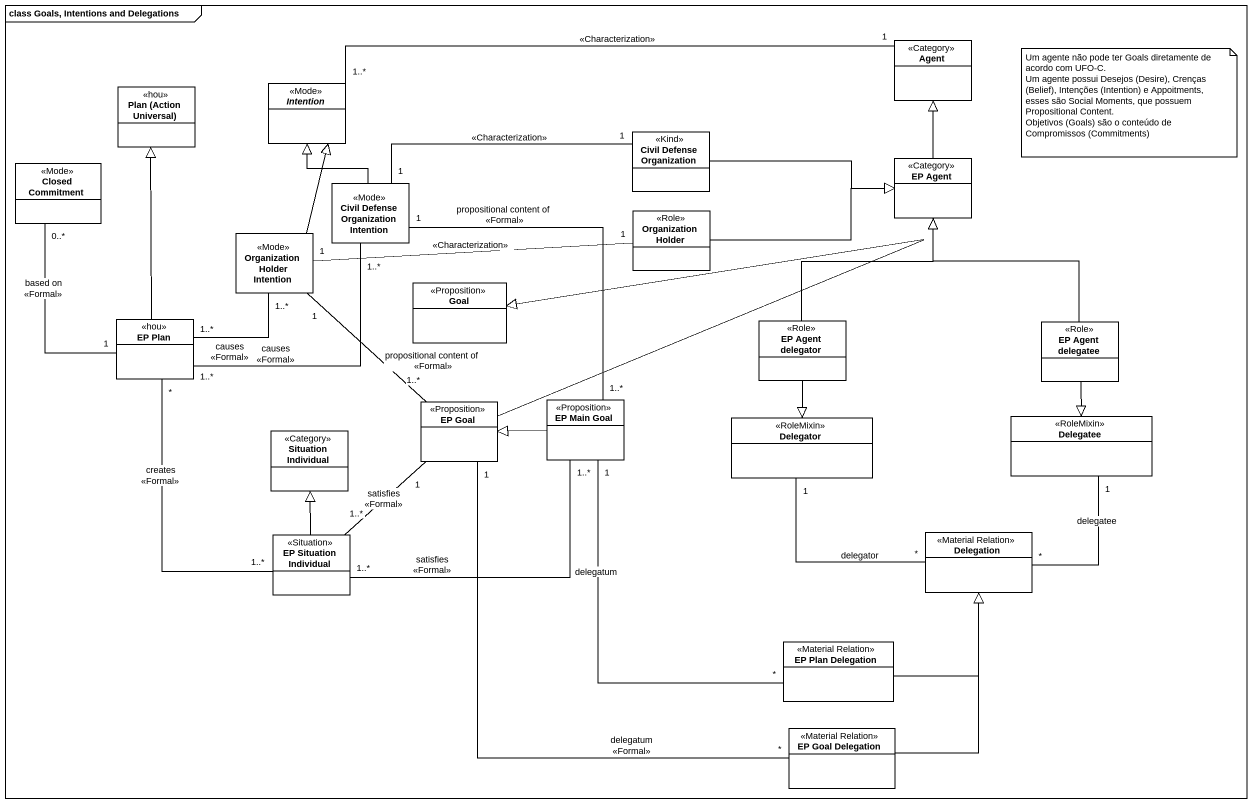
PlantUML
@startuml
mainframe class Goals, Intentions and Delegations
hide circle
hide empty members
class "Agent" as Agent_ <<Category>>
class "Plan (Action Universal)" as Plan_Action_Universal <<hou>>
abstract class Intention <<Mode>>
class "Civil Defense Organization" as Civil_Defense_Organization <<Kind>>
class "Closed Commitment" as Closed_Commitment <<Mode>>
class "EP Agent" as EP_Agent <<Category>>
class "Civil Defense Organization Intention" as Civil_Defense_Organization_2 <<Mode>>
class "Organization Holder" as Organization_Holder <<Role>>
class "Organization Holder Intention" as Organization_Holder_2 <<Mode>>
class Goal <<Proposition>>
class "EP Plan" as EP_Plan <<hou>>
class "EP Agent delegator" as EP_Agent_delegator <<Role>>
class "EP Agent delegatee" as EP_Agent_delegatee <<Role>>
class "EP Goal" as EP_Goal <<Proposition>>
class "EP Main Goal" as EP_Main_Goal <<Proposition>>
class "Situation Individual" as Situation_Individual <<Category>>
class Delegator <<RoleMixin>>
class Delegatee <<RoleMixin>>
class "EP Situation Individual" as EP_Situation_Individual <<Situation>>
class Delegation <<Material Relation>>
class "EP Plan Delegation" as EP_Plan_Delegation <<Material Relation>>
class "EP Goal Delegation" as EP_Goal_Delegation <<Material Relation>>
Intention "1..*" -right- "1" Agent_ : <<Characterization>>
Civil_Defense_Organization -right-|> EP_Agent
Civil_Defense_Organization "1" -left- "1" Civil_Defense_Organization_2 : <<Characterization>>
Closed_Commitment "0..*" -- "1" EP_Plan : based on\n<<Formal>>
EP_Agent -up-|> Agent_
Civil_Defense_Organization_2 -up-|> Intention
Civil_Defense_Organization_2 "1..*" -- "1..*" EP_Plan : causes\n<<Formal>>
Civil_Defense_Organization_2 "1" -- "1..*" EP_Main_Goal : propositional content of\n<<Formal>>
Organization_Holder -right-|> EP_Agent
Organization_Holder_2 -up-|> Intention
Organization_Holder_2 "1" -right- "1" Organization_Holder : <<Characterization>>
Organization_Holder_2 "1..*" -- "1..*" EP_Plan : causes\n<<Formal>>
Organization_Holder_2 "1" -- "1..*" EP_Goal : propositional content of\n<<Formal>>
EP_Plan -up-|> Plan_Action_Universal
EP_Plan "*" -- "1..*" EP_Situation_Individual : creates\n<<Formal>>
EP_Agent_delegator -up-|> EP_Agent
EP_Agent_delegator --|> Delegator
EP_Agent_delegatee -up-|> EP_Agent
EP_Agent_delegatee --|> Delegatee
EP_Goal -up-|> Goal
EP_Goal "1" -- "*" EP_Goal_Delegation : delegatum\n<<Formal>>
EP_Main_Goal -left-|> EP_Goal
EP_Main_Goal "1" -- "*" EP_Plan_Delegation : delegatum
Delegatee "1" -- "*" Delegation : delegatee
EP_Situation_Individual "1..*" -up- "1" EP_Goal : satisfies\n<<Formal>>
EP_Situation_Individual "1..*" -right- "1..*" EP_Main_Goal : satisfies\n<<Formal>>
EP_Situation_Individual -up-|> Situation_Individual
Delegation "*" -up- "1" Delegator : delegator
EP_Plan_Delegation -up-|> Delegation
EP_Goal_Delegation -up-|> Delegation
note as N1
  Um agente não pode ter Goals diretamente de acordo com UFO-C.
  Um agente possui Desejos (Desire), Crenças (Belief), Intenções (Intention) e Appoitments, esses são Social Moments, que possuem Propositional Content.
  Objetivos (Goals) são o conteúdo de Compromissos (Commitments)
end note
@enduml
